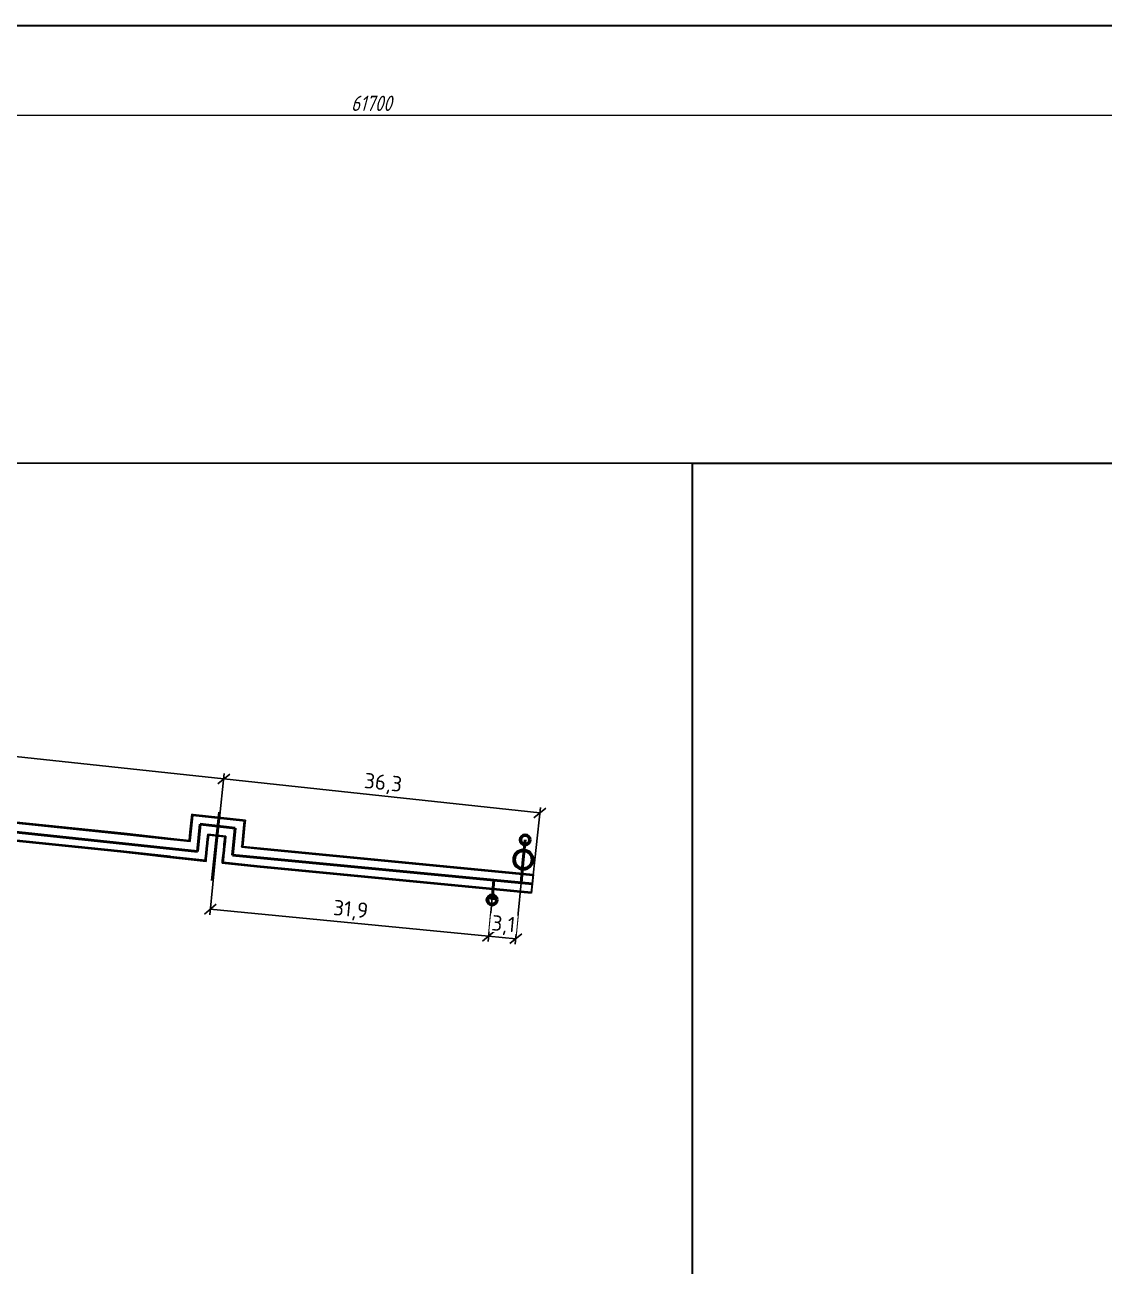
# Model space of a CAD drawing. Header units: millimetres. Extents: x 1642 to 8783, y 1095 to 5441.
# Drawn here: x 3825.8 to 4072.2, y 2285.5 to 2568.7 of the extents above; entities that cross this region are included whole.
import ezdxf

# ---------------------------------------------------------------- set-up
doc = ezdxf.new("R2010")
doc.units = ezdxf.units.MM
doc.layers.add('Основной', color=1, linetype='Continuous', lineweight=60)
doc.layers.add('Размер 3.5', color=250, linetype='Continuous', lineweight=35)
doc.styles.add('-ISOCPEUR-', font='isocpeur.ttf')
doc.styles.add('GOST', font='gost.shx', dxfattribs={"oblique": 15})
doc.dimstyles.new('М 1 к 100', dxfattribs={"dimtxt": 3.5, "dimasz": 3, "dimexe": 1.25, "dimexo": 0, "dimgap": 1, "dimtad": 1, "dimdec": 0, "dimlfac": 100, "dimtxsty": 'GOST', "dimblk": 'OBLIQUE', "dimcen": 5, "dimclrd": 256, "dimclre": 256, "dimclrt": 256, "dimazin": 2, "dimtfac": 1, "dimtdec": 0, "dimtmove": 0, "dimatfit": 3, "dimldrblk": 'NONE', "dimfxl": 0, "dimlwd": -1, "dimlwe": -1, "dimarcsym": 2})
doc.dimstyles.new('М 1 к 500', dxfattribs={"dimtxt": 3.5, "dimasz": 2.5, "dimexe": 1.25, "dimexo": 0, "dimtad": 1, "dimdec": 1, "dimlfac": 0.5, "dimzin": 1, "dimtxsty": 'GOST', "dimblk": 'OBLIQUE', "dimcen": 2.5, "dimclrd": 256, "dimclre": 256, "dimclrt": 256, "dimazin": 2, "dimtfac": 1, "dimtdec": 1, "dimtmove": 0, "dimatfit": 3, "dimldrblk": 'NONE', "dimfxl": 1.25, "dimlwd": -1, "dimlwe": -1, "dimarcsym": 0})
picture_1 = doc.add_image_def('image1.jpg', size_in_pixel=(3947, 3947))
picture_2 = doc.add_image_def('image2.jpg', size_in_pixel=(3947, 3947))

# ---------------------------------------------------------------- blocks, each defined once
blk = doc.blocks.new('_Oblique')
at = {"color": 0, "linetype": 'ByBlock', "lineweight": -2}
blk.add_line((-0.5, -0.5), (0.5, 0.5), dxfattribs=at)
blk = doc.blocks.new('*D43')
at = {"transparency": 16777216}
for p, q in [((3734.76, 2394.13), (3736.72, 2412.35)), ((3736.59, 2411.1), (3871.24, 2396.62)), ((3869.41, 2379.65), (3871.37, 2397.86))]:
    blk.add_line(p, q, dxfattribs=at)
at = {"layer": 'Defpoints', "color": 0, "lineweight": 35, "transparency": 16777216}
for p in [(3871.24, 2396.62), (3734.76, 2394.13), (3869.41, 2379.65)]:
    blk.add_point(p, dxfattribs=at)
at = {"transparency": 16777216, "xscale": 2.5, "yscale": 2.5, "zscale": 2.5}
for p, rotation in [((3736.59, 2411.1), 173.861727408861), ((3871.24, 2396.62), 353.861727408861)]:
    blk.add_blockref('_Oblique', p, dxfattribs=dict(at, rotation=rotation))
at = {"lineweight": 35, "transparency": 16777216, "insert": (3804.2, 2406.57), "char_height": 3.5, "attachment_point": 5, "rotation": 353.8617, "style": '-ISOCPEUR-', "bg_fill": 3, "box_fill_scale": 1.1, "bg_fill_color": 256, "bg_fill_true_color": 13158600, "bg_fill_transparency": 0}
blk.add_mtext('67,7', dxfattribs=at)
blk = doc.blocks.new('_None')
blk = doc.blocks.new('*D44')
at = {"transparency": 16777216}
for p, q in [((3869.41, 2379.65), (3871.37, 2397.86)), ((3871.24, 2396.62), (3943.37, 2388.86)), ((3941.55, 2371.88), (3943.51, 2390.1))]:
    blk.add_line(p, q, dxfattribs=at)
at = {"layer": 'Defpoints', "color": 0, "lineweight": 35, "transparency": 16777216}
for p in [(3943.37, 2388.86), (3869.41, 2379.65), (3941.55, 2371.88)]:
    blk.add_point(p, dxfattribs=at)
at = {"transparency": 16777216, "xscale": 2.5, "yscale": 2.5, "zscale": 2.5}
for p, rotation in [((3871.24, 2396.62), 173.8557906103818), ((3943.37, 2388.86), 353.8557906103819)]:
    blk.add_blockref('_Oblique', p, dxfattribs=dict(at, rotation=rotation))
at = {"lineweight": 35, "transparency": 16777216, "insert": (3907.6, 2395.45), "char_height": 3.5, "attachment_point": 5, "rotation": 353.8558, "style": '-ISOCPEUR-', "bg_fill": 3, "box_fill_scale": 1.1, "bg_fill_color": 256, "bg_fill_true_color": 13158600, "bg_fill_transparency": 0}
blk.add_mtext('36,3', dxfattribs=at)
blk = doc.blocks.new('*D280')
at = {"transparency": 16777216}
for p, q in [((3869.41, 2379.65), (3868.06, 2365.65)), ((3932.92, 2373.52), (3931.57, 2359.53)), ((3868.18, 2366.9), (3931.69, 2360.77))]:
    blk.add_line(p, q, dxfattribs=at)
at = {"layer": 'Defpoints', "color": 0, "lineweight": 35, "transparency": 16777216}
for p in [(3869.41, 2379.65), (3932.92, 2373.52), (3931.69, 2360.77)]:
    blk.add_point(p, dxfattribs=at)
at = {"transparency": 16777216, "xscale": 2.5, "yscale": 2.5, "zscale": 2.5}
for p, rotation in [((3868.18, 2366.9), 174.4899861056969), ((3931.69, 2360.77), 354.4899861056969)]:
    blk.add_blockref('_Oblique', p, dxfattribs=dict(at, rotation=rotation))
at = {"lineweight": 35, "transparency": 16777216, "insert": (3900.2, 2366.55), "char_height": 3.5, "attachment_point": 5, "rotation": 354.49, "style": '-ISOCPEUR-', "bg_fill": 3, "box_fill_scale": 1.1, "bg_fill_color": 256, "bg_fill_true_color": 13158600, "bg_fill_transparency": 0}
blk.add_mtext('31,9', dxfattribs=at)
blk = doc.blocks.new('*D281')
at = {"transparency": 16777216}
for p, q in [((3932.92, 2373.52), (3931.58, 2359.52)), ((3939.12, 2372.93), (3937.78, 2358.93)), ((3931.7, 2360.77), (3937.9, 2360.18))]:
    blk.add_line(p, q, dxfattribs=at)
at = {"layer": 'Defpoints', "color": 0, "lineweight": 35, "transparency": 16777216}
for p in [(3932.92, 2373.52), (3939.12, 2372.93)]:
    blk.add_point(p, dxfattribs=at)
at = {"transparency": 16777216, "xscale": 2.5, "yscale": 2.5, "zscale": 2.5}
for p, rotation in [((3931.7, 2360.77), 174.5419736420549), ((3937.9, 2360.18), 354.5419736420549)]:
    blk.add_blockref('_Oblique', p, dxfattribs=dict(at, rotation=rotation))
at = {"lineweight": 35, "transparency": 16777216, "insert": (3935.06, 2363.19), "char_height": 3.5, "attachment_point": 5, "rotation": 354.542, "style": '-ISOCPEUR-', "bg_fill": 3, "box_fill_scale": 1.1, "bg_fill_color": 256, "bg_fill_true_color": 13158600, "bg_fill_transparency": 0}
blk.add_mtext('3,1', dxfattribs=at)
at = {"layer": 'Defpoints', "color": 0, "lineweight": 35, "transparency": 16777216}
blk.add_point((3937.9, 2360.18), dxfattribs=at)
blk = doc.blocks.new('*D302')
at = {"transparency": 16777216}
for p, q in [((3596.46, 2568.69), (3596.45, 2546.85)), ((4213.46, 2568.54), (4213.45, 2546.7)), ((4213.45, 2547.95), (3596.45, 2548.1))]:
    blk.add_line(p, q, dxfattribs=at)
at = {"layer": 'Defpoints', "color": 0, "lineweight": 35, "transparency": 16777216}
for p in [(3596.46, 2568.69), (4213.46, 2568.54), (3596.45, 2548.1)]:
    blk.add_point(p, dxfattribs=at)
at = {"transparency": 16777216, "xscale": 3, "yscale": 3, "zscale": 3}
for p, rotation in [((3596.45, 2548.1), 179.9857858547958), ((4213.45, 2547.95), 359.9857858547959)]:
    blk.add_blockref('_Oblique', p, dxfattribs=dict(at, rotation=rotation))
at = {"lineweight": 35, "transparency": 16777216, "insert": (3904.95, 2550.78), "char_height": 3.5, "attachment_point": 5, "rotation": 359.9858, "style": 'GOST'}
blk.add_mtext('61700', dxfattribs=at)

msp = doc.modelspace()

# ---------------------------------------------------------------- linework, layer by layer
at = {"color": 18, "lineweight": 35, "true_color": 0x000000}
msp.add_line((3586.456, 2568.542), (4223.456, 2568.542), dxfattribs=at)
at = {"color": 1, "lineweight": 50}
for p, q in [((3738.516, 2393.619), (3865.259, 2380.099)), ((3868.599, 2373.451), (3870.287, 2389.014)), ((3941.629, 2372.69), (3873.214, 2379.227))]:
    msp.add_line(p, q, dxfattribs=at)
at = {"color": 5}
for p, q in [((3848.489, 2383.991), (3744.907, 2394.723)), ((3848.515, 2384.23), (3744.933, 2394.962)), ((3847.682, 2379.972), (3744.099, 2390.703)), ((3847.729, 2380.211), (3744.146, 2390.943)), ((3859.8, 2382.759), (3848.489, 2383.991)), ((3859.826, 2382.998), (3848.515, 2384.23)), ((3858.992, 2378.74), (3847.682, 2379.972)), ((3859.039, 2378.98), (3847.729, 2380.211)), ((3879.627, 2380.569), (3941.813, 2374.602)), ((3879.653, 2380.808), (3941.836, 2374.841)), ((3878.819, 2376.55), (3941.423, 2370.542)), ((3878.866, 2376.789), (3941.447, 2370.783))]:
    msp.add_line(p, q, dxfattribs=at)
at = {"color": 1, "lineweight": 50}
for centre, radius in [((3932.492, 2369.021), 1.16), ((3932.492, 2369.021), 1), ((3932.138, 2369.526), 0.054), ((3932.926, 2369.362), 0.0574)]:
    msp.add_circle(centre, radius, dxfattribs=at)

# ---------------------------------------------------------------- dimensions: what is measured, and where the dimension line sits
at = {"color": 18, "lineweight": 35, "true_color": 0x000000}
dim = msp.add_aligned_dim(p1=(4213.456, 2568.542), p2=(3596.456, 2568.695), distance=20.592, dimstyle='М 1 к 100', dxfattribs=at)
dim.commit()
dim.dimension.update_dxf_attribs({"geometry": '*D302', "text_midpoint": (3904.952, 2550.777)})

# ---------------------------------------------------------------- pictures from other files: only their frames are drawn
image = msp.add_image(picture_1, insert=(3478.265, 1968.681), size_in_units=(499.995, 499.995))
image.dxf.flags = 7
at = {"layer": 'Размер 3.5'}
image = msp.add_image(picture_2, insert=(3978.26, 1968.681), size_in_units=(499.995, 499.995), dxfattribs=at)
image.dxf.flags = 7

# ---------------------------------------------------------------- next in the draw order: dimensions: what is measured, and where the dimension line sits
at = {"color": 18, "lineweight": 35, "true_color": 0x000000}
dim = msp.add_aligned_dim(p1=(3734.76, 2394.129), p2=(3869.411, 2379.649), distance=17.071, dimstyle='М 1 к 500', override={"dimtxsty": '-ISOCPEUR-', "dimtfill": 1}, dxfattribs=at)
dim.commit()
dim.dimension.update_dxf_attribs({"geometry": '*D43', "text_midpoint": (3804.202, 2406.572)})

# ---------------------------------------------------------------- next in the draw order: linework, layer by layer
at = {"color": 5}
for p, q in [((3863.948, 2388.562), (3863.538, 2384.521)), ((3864.229, 2388.531), (3863.948, 2388.562)), ((3864.162, 2388.296), (3864.084, 2387.526)), ((3864.203, 2388.292), (3864.162, 2388.296)), ((3864.084, 2387.526), (3863.655, 2383.303)), ((3863.554, 2382.319), (3857.006, 2383.032)), ((3863.341, 2382.584), (3857.032, 2383.271)), ((3863.538, 2384.521), (3863.341, 2382.584)), ((3863.58, 2382.558), (3863.554, 2382.319)), ((3863.655, 2383.303), (3863.58, 2382.558)), ((3867.397, 2382.143), (3867.371, 2381.904)), ((3867.476, 2382.915), (3867.397, 2382.143)), ((3867.592, 2384.06), (3867.476, 2382.915)), ((3867.636, 2382.117), (3867.61, 2381.878)), ((3867.7, 2382.754), (3867.636, 2382.117)), ((3867.806, 2383.792), (3867.7, 2382.754)), ((3866.983, 2378.083), (3856.246, 2379.253)), ((3867.139, 2379.613), (3867.022, 2378.468)), ((3867.255, 2380.758), (3867.139, 2379.613)), ((3867.371, 2381.904), (3867.255, 2380.758)), ((3867.377, 2379.587), (3867.261, 2378.442)), ((3867.493, 2380.733), (3867.377, 2379.587)), ((3867.61, 2381.878), (3867.493, 2380.733)), ((3867.197, 2377.815), (3856.199, 2379.013)), ((3867.022, 2378.468), (3866.983, 2378.083)), ((3867.261, 2378.442), (3867.197, 2377.815))]:
    msp.add_line(p, q, dxfattribs=at)
at = {"layer": 'Основной', "color": 1, "lineweight": 50}
msp.add_line((3865.259, 2380.099), (3865.89, 2386.304), dxfattribs=at)

# ---------------------------------------------------------------- next in the draw order: dimensions: what is measured, and where the dimension line sits
at = {"color": 18, "lineweight": 35, "true_color": 0x000000}
dim = msp.add_aligned_dim(p1=(3869.411, 2379.649), p2=(3941.547, 2371.883), distance=17.07, dimstyle='М 1 к 500', override={"dimtxsty": '-ISOCPEUR-', "dimtfill": 1}, dxfattribs=at)
dim.commit()
dim.dimension.update_dxf_attribs({"geometry": '*D44', "text_midpoint": (3907.598, 2395.447)})

# ---------------------------------------------------------------- next in the draw order: linework, layer by layer
at = {"color": 5}
for p, q in [((3875.513, 2387.06), (3864.203, 2388.292)), ((3875.54, 2387.299), (3864.229, 2388.531)), ((3875.857, 2386.268), (3875.428, 2382.045)), ((3875.933, 2387.018), (3875.513, 2387.06)), ((3876.195, 2387.228), (3875.54, 2387.299)), ((3876.082, 2386.107), (3875.653, 2381.884)), ((3875.933, 2387.018), (3875.857, 2386.268)), ((3876.195, 2387.228), (3876.082, 2386.107)), ((3871.727, 2383.61), (3867.592, 2384.06)), ((3871.464, 2383.394), (3867.806, 2383.792)), ((3871.464, 2383.394), (3871.294, 2381.718)), ((3871.608, 2382.433), (3871.532, 2381.692)), ((3871.727, 2383.61), (3871.608, 2382.433)), ((3875.428, 2382.045), (3875.35, 2381.277)), ((3871.035, 2379.189), (3870.919, 2378.044)), ((3871.152, 2380.334), (3871.035, 2379.189)), ((3871.268, 2381.479), (3871.152, 2380.334)), ((3871.294, 2381.718), (3871.268, 2381.479)), ((3871.39, 2380.308), (3871.274, 2379.163)), ((3871.506, 2381.453), (3871.39, 2380.308)), ((3871.532, 2381.692), (3871.506, 2381.453)), ((3875.35, 2381.277), (3875.324, 2381.038)), ((3879.627, 2380.569), (3875.324, 2381.038)), ((3875.653, 2381.884), (3875.589, 2381.251)), ((3879.653, 2380.808), (3875.589, 2381.251)), ((3878.819, 2376.55), (3870.855, 2377.417)), ((3870.919, 2378.044), (3870.859, 2377.416)), ((3878.866, 2376.789), (3871.119, 2377.633)), ((3871.158, 2378.018), (3871.124, 2377.632)), ((3871.274, 2379.163), (3871.158, 2378.018))]:
    msp.add_line(p, q, dxfattribs=at)
at = {"color": 1, "lineweight": 50}
for p, q in [((3940.04, 2382.707), (3939.624, 2378.218)), ((3939.624, 2378.218), (3939.119, 2372.93)), ((3932.492, 2369.021), (3932.922, 2373.522))]:
    msp.add_line(p, q, dxfattribs=at)
at = {"color": 18, "lineweight": 35, "true_color": 0x000000}
msp.add_line((3941.836, 2374.841), (3941.423, 2370.542), dxfattribs=at)
at = {"color": 1, "lineweight": 50}
for centre, radius in [((3940.04, 2382.707), 1.16), ((3940.04, 2382.707), 1), ((3939.624, 2378.218), 2.2), ((3939.624, 2378.218), 2)]:
    msp.add_circle(centre, radius, dxfattribs=at)
at = {"layer": 'Основной', "color": 1, "lineweight": 50}
for p in [(3865.89, 2386.304), (3873.214, 2379.227)]:
    msp.add_line(p, (3873.842, 2385.434), dxfattribs=at)

# ---------------------------------------------------------------- next in the draw order: dimensions: what is measured, and where the dimension line sits
at = {"color": 18, "lineweight": 35, "true_color": 0x000000}
dim = msp.add_aligned_dim(p1=(3869.411, 2379.649), p2=(3932.922, 2373.522), distance=-12.811, dimstyle='М 1 к 500', override={"dimtxsty": '-ISOCPEUR-', "dimtfill": 1}, dxfattribs=at)
dim.commit()
dim.dimension.update_dxf_attribs({"geometry": '*D280', "text_midpoint": (3900.198, 2366.546)})

# ---------------------------------------------------------------- next in the draw order: dimensions: what is measured, and where the dimension line sits
dim = msp.add_aligned_dim(p1=(3932.922, 2373.522), p2=(3939.119, 2372.93), distance=-12.811, dimstyle='М 1 к 500', override={"dimtxsty": '-ISOCPEUR-', "dimtfill": 1}, dxfattribs=at)
dim.commit()
dim.dimension.update_dxf_attribs({"geometry": '*D281', "text_midpoint": (3935.061, 2363.186)})

doc.saveas('drawing.dxf')
